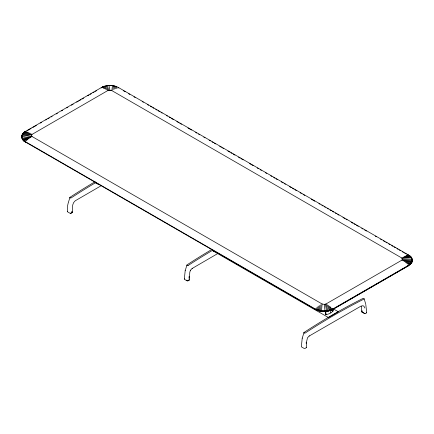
<?xml version="1.0" encoding="UTF-8"?>
<svg xmlns="http://www.w3.org/2000/svg" width="434" height="434" viewBox="0 0 434 434"><rect width="100%" height="100%" fill="white"/><g stroke="black" fill="none" stroke-linecap="round" stroke-linejoin="round"><path stroke-width="0.65" d="M28.769 138.668L24.537 140.611C20.686 138.468 21.613 132.88 25.481 131.328L22.861 133.488A12.385 7.15 0 0 0 22.199 138.63L23.192 140.328L25.291 141.945L315.54 309.518L318.106 310.646A12.043 6.955 0 0 0 326.748 311.373L332.216 309.702L408.795 265.489L411.334 263.042L408.676 265.673L332.769 309.496L329.46 310.744L325.055 311.444A12.385 7.15 0 0 1 317.216 310.283L315.285 309.371L315.475 308.65M408.676 265.673L408.519 264.827C412.387 263.27 413.314 257.688 409.463 255.545L405.231 256.174M316.56 307.755L316.538 309.192C321.605 311.335 327.73 311.259 332.618 308.65M67.313 211.423L67.666 205.456L68.219 202.917M71.952 211.298L71.876 212.535L70.558 213.192M72.196 212.514C72.825 208.635 71.512 203.448 75.261 200.768L100.547 186.088M184.341 278.991L185.204 270.49M189.012 278.243L189.121 276.387M189.219 280.076L189.81 272.14L190.439 270.246M306.187 343.332L306.258 342.095M306.247 347.645L306.567 342.122M317.52 309.599L317.688 306.881M320.569 310.408L320.97 304.63M321.567 310.549L322.082 303.963L32.089 136.536L31.34 135.272L31.649 134.638L107.99 90.446L111.044 90.131L402.459 258.376L402.66 259.136L401.911 260.14L326.01 303.963L324.274 304.391L322.082 303.963M25.291 131.833L25.291 131.491L101.198 87.668C105.728 84.972 111.554 84.89 116.48 86.556L116.312 88.297L118.525 87.505M113.03 89.827L113.431 85.748M112.433 85.601L111.918 90.446L107.99 90.446L106.259 85.786M318.35 309.881L318.762 306.095M306.61 341.629L307.467 337.809L309.312 335.894M319.212 310.12L319.869 305.335M115.238 88.748L115.65 86.274M302.232 338.059L301.37 346.554A0.58 0.336 0 0 0 301.489 346.869A32.951 19.025 0 0 0 304.223 348.448A0.58 0.336 0 0 0 305.015 348.431L306.046 347.84A0.792 0.456 0 0 0 306.258 347.412M114.131 89.263L114.788 86.035M328.603 317.482L338.325 311.802M411.774 258.36A12.385 7.15 0 0 1 412.056 262L410.656 263.747L408.709 265.207L332.802 309.03C332.205 310.679 329.2 309.963 327.8 310.787A12.385 7.194 -0.1 0 1 319.093 310.565M68.328 202.58L69.983 197.313M185.199 270.659L187.005 264.876A638.409 368.618 -60 0 1 212.139 249.295M302.227 338.222L304.033 332.439M325.332 313.538L325.408 314.422C328.478 314.688 331.994 312.713 333.665 310.207L333.431 309.789M410.651 263.959L410.081 264.268M304.033 332.455A638.409 368.618 -60 0 1 362.927 298.456L363.54 298.402A1.611 0.852 3.9 0 1 364.142 298.749L364.017 299.069A638.409 368.618 -60 0 0 305.124 333.084L304.945 333.155A0.559 0.347 -4.2 0 1 304.511 333.176A1.611 1.004 -4.2 0 1 303.909 332.829L303.865 332.694M23.344 132.956L22.91 133.759L24.635 132.245M23.436 133.205L23.919 132.435M24.033 132.685L24.494 131.996M410.087 264.523L409.506 264.702M95.936 182.616L95.865 183.251L98.843 184.493M212.958 250.179L212.888 250.814L328.055 317.303M190.407 270.268L192.284 268.331M101.909 87.63L104.648 86.263M25.481 141.224L27.7 139.455M192.094 268.5L218.15 253.32M309.122 336.068L361.028 306.1L363.09 305.704L364.186 306.599L364.804 308.031M27.63 130.482L31.129 128.459M32.881 127.45L36.385 125.426M40.47 123.066L41.642 122.393M45.727 120.034L46.894 119.361M48.065 118.683L49.232 118.01M50.984 117.001L52.151 116.323M56.236 113.963L57.407 113.29M61.492 110.93L62.659 110.258M66.749 107.898L67.916 107.225M71.42 105.202L73.172 104.187M76.672 102.169L78.424 101.155M79.596 100.482L80.762 99.809M81.928 99.131L83.681 98.122M87.766 95.762L88.937 95.089M90.104 94.411L91.27 93.739M93.022 92.73L94.189 92.051M95.361 91.379L96.527 90.706M70.964 213.306L71.99 212.714A0.792 0.456 0 0 0 72.022 212.08M332.802 309.371L330.274 310.158M332.802 309.03L331.169 309.827M188.904 280.098L187.586 280.755L186.446 280.098M188.096 265.505L187.483 265.613A1.611 1.004 -4.2 0 1 186.88 265.261L186.837 265.131M407.575 266.053L408.795 265.489M102.831 86.876L101.198 87.668L101.198 88.01M406.3 255.724L408.519 254.932L408.926 255.225M331.446 310.082L329.352 310.435M23.837 140.041L29.87 137.909M23.355 139.564L30.971 137.204M410.656 263.747L411.725 262.711L411.942 261.393L412.056 262M22.937 139.064L32.089 136.536M330.545 310.451L327.8 310.787M22.438 138.283L31.541 136.026M105.164 86.149L106.2 85.91M21.966 136.829L31.649 134.638M24.098 132.283L26.664 131.724M327.887 311.113L329.569 310.777M23.566 132.761L27.743 132.137M21.971 135.717L32.089 134.269M22.508 134.139L29.908 133.102M23.078 133.309L28.698 132.538M22.199 134.806L31.08 133.705M326.661 311.303L327.974 311.167M404.13 256.689L410.163 256.114M403.029 257.253L410.645 256.592M411.063 257.091L401.911 257.872L401.911 259.006M402.459 258.376L411.562 257.872M402.351 259.771L412.034 259.326M325.055 311.444L326.748 311.373M407.336 263.856L409.902 263.872M401.911 260.14L412.029 260.438M402.92 260.742L411.801 261.349M404.092 261.49L411.492 262.011M406.257 263.02L410.434 263.395M405.302 262.32L410.922 262.847M115.813 86.426L114.88 86.165A12.385 7.107 0.1 0 0 113.545 85.916M317.325 309.984L320.357 311.14M316.218 309.854L318.106 310.646M116.48 86.556L117.462 86.957M212.888 250.814L215.275 251.807M315.518 309.502L316.24 309.892M118.493 87.543L408.709 255.094L408.709 255.436L407.531 254.758M315.507 309.154L25.074 141.479M123.408 90.722L125.171 91.737M128.692 93.771L129.869 94.449M133.976 96.82L135.148 97.498M142.195 101.567L143.366 102.245M147.479 104.616L148.65 105.294M150.414 106.308L151.585 106.986M152.763 107.665L153.934 108.343M155.697 109.363L156.869 110.041M158.047 110.719L159.804 111.733M160.981 112.411L162.153 113.09M166.265 115.46L167.437 116.138M169.2 117.158L170.372 117.831M171.544 118.509L173.307 119.529M176.828 121.563L178.591 122.578M179.763 123.256L181.526 124.276M187.982 128.003L191.508 130.037M195.615 132.408L196.786 133.086M198.55 134.101L199.721 134.779M203.834 137.155L205.005 137.828M209.117 140.204L210.289 140.882M212.052 141.896L213.224 142.574M214.401 143.253L215.573 143.931M219.685 146.301L221.443 147.321M222.62 147.999L223.792 148.678M227.899 151.048L229.662 152.063M230.839 152.741L232.011 153.419M233.183 154.097L234.946 155.117M238.467 157.146L240.23 158.166M241.402 158.844L243.165 159.858M249.621 163.585L253.141 165.62M257.253 167.996L258.425 168.674M260.188 169.689L261.36 170.367M265.472 172.737L266.644 173.416M270.756 175.792L271.928 176.464M273.691 177.484L274.863 178.162M276.04 178.841L277.212 179.519M281.324 181.889L283.082 182.904M284.259 183.582L285.431 184.26M289.538 186.636L291.301 187.651M292.473 188.329L293.65 189.007M294.822 189.685L296.585 190.7M300.106 192.734L301.283 193.412M303.041 194.432L304.804 195.446M311.259 199.173L314.78 201.208M318.892 203.579L320.064 204.257M321.827 205.277L322.999 205.955M324.176 206.633L325.348 207.311M327.111 208.325L328.283 209.004M330.046 210.018L331.218 210.696M332.395 211.374L333.567 212.052M335.33 213.072L336.502 213.75M337.679 214.429L338.851 215.101M342.958 217.477L344.721 218.492M345.893 219.17L347.07 219.848M351.177 222.219L352.94 223.239M354.111 223.917L355.289 224.595M356.46 225.273L358.224 226.288M361.744 228.322L362.922 229M364.679 230.015L366.442 231.034M375.247 236.118L376.419 236.796M380.531 239.167L381.703 239.845M383.466 240.865L384.638 241.537M385.815 242.215L386.987 242.894M388.75 243.913L389.922 244.592M391.685 245.606L392.857 246.284M394.034 246.962L395.206 247.64M396.969 248.655L398.141 249.333M399.318 250.011L400.49 250.689M402.253 251.709L403.425 252.387M404.596 253.065L406.36 254.08M364.967 313.581L362.119 311.938L362.037 310.635M332.992 308.693L338.26 311.731M23.718 140.833C29.328 144.934 21.933 139.602 22.199 138.63M23.192 140.328L24.879 141.674M410.282 256.548L409.55 255.973L410.352 256.272L411.801 258.073A12.385 7.15 0 0 1 411.139 263.216M316.326 309.567L317.216 310.283M411.801 258.073L410.808 257.053M102.321 87.017L103.65 88.314M103.037 86.708L104.605 88.715M103.872 86.399L105.815 89.279M330.35 306.843L331.679 309.138M104.811 86.116L106.981 89.881M329.395 306.144L330.963 309.447M328.185 305.314L330.128 309.751M327.019 304.565L329.189 310.039M69.814 197.568L69.852 197.698A1.611 1.004 -4.2 0 0 70.46 198.05L71.073 197.942A638.409 368.553 -60 0 1 96.202 182.334M364.186 298.869L365.672 303.919M326.01 303.963L327.741 310.364M107.415 85.612L108.63 90.191M365.786 304.451L366.692 312.61M332.417 309.469L332.797 311.455L332.509 309.464M325.37 304.212L326.585 310.543M108.988 85.476L109.726 90.012M325.641 311.227L326.14 314.552M325.261 311.211L325.75 314.531M330.42 310.212L330.795 312.865M324.274 304.391L325.012 310.679M361.435 306.344L361.793 311.916M118.715 87.668L118.715 88.01M25.291 141.603L25.291 141.945M362.005 311.487A0.792 0.456 0 0 0 361.978 312.117L364.419 313.527A0.792 0.456 0 0 0 365.509 313.511L366.535 312.919A0.58 0.336 0 0 0 366.562 312.458M24.12 141.104A12.043 6.955 0 0 1 22.573 139.271M107.42 85.758A12.385 7.107 0.1 0 1 112.542 85.769M22.736 139.797A12.385 7.15 0 0 1 21.944 135.381M184.488 278.845A0.58 0.336 0 0 0 184.466 279.306A32.951 19.025 0 0 0 187.195 280.885A0.58 0.336 0 0 0 187.993 280.869L189.018 280.277A0.792 0.456 0 0 0 189.045 279.648M188.096 265.521A638.409 368.618 -60 0 1 212.649 250.266M69.983 197.296A638.409 368.553 -60 0 1 95.111 181.705M70.964 213.306A0.58 0.336 0 0 1 70.172 213.316A32.951 19.025 0 0 1 67.438 211.738A0.58 0.336 0 0 1 67.46 211.282"/></g></svg>
